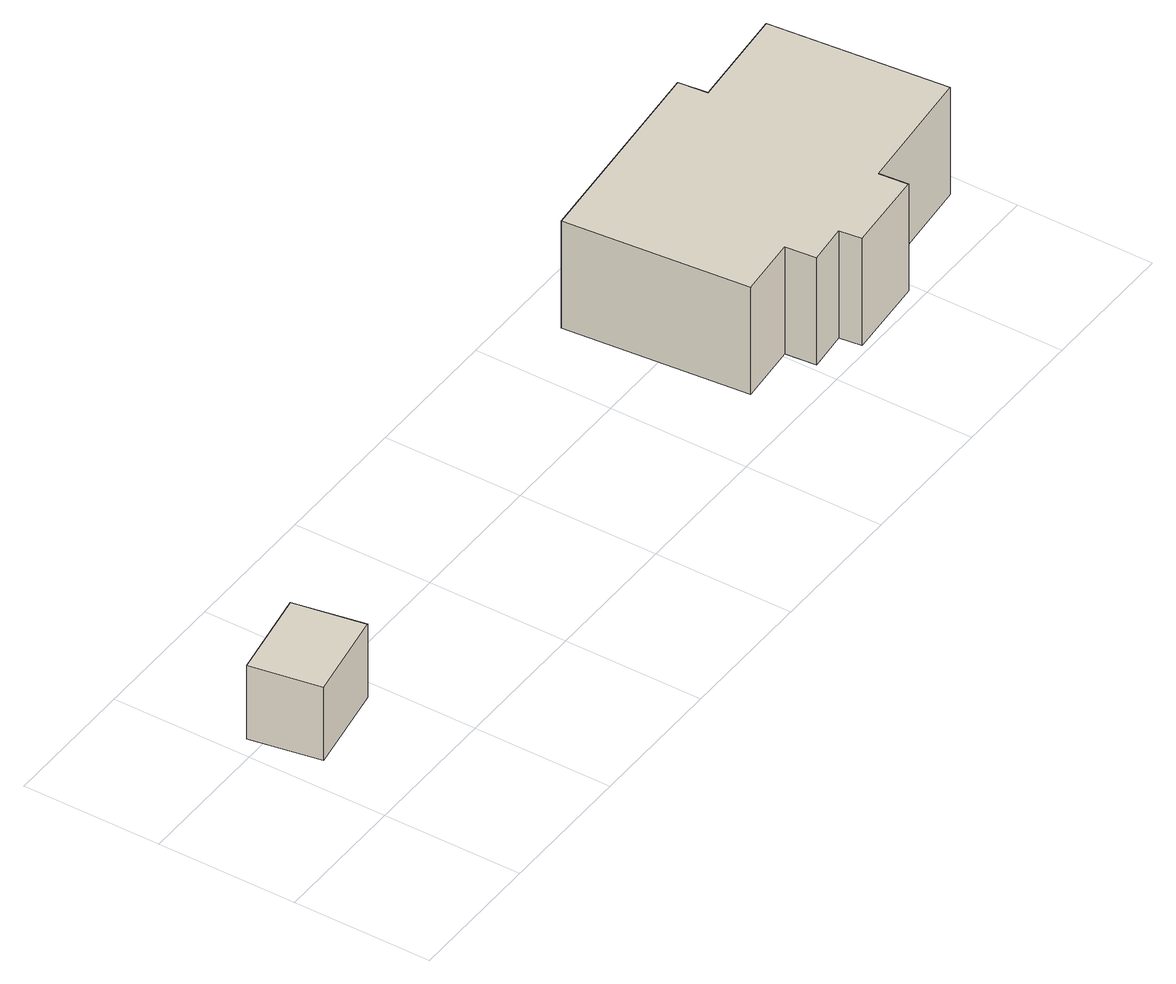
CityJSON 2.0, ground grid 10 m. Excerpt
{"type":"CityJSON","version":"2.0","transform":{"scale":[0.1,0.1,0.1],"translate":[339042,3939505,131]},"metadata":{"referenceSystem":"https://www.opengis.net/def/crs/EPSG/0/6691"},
"CityObjects":{
"building1":{"type":"Building","attributes":{"measuredHeight":6.7,"BuildingIDAttribute.prefecture":"14","BuildingIDAttribute.city":"14151","BuildingDetailAttribute.surveyYear":2015,"BuildingLandSlideRiskAttribute.description":"1","BuildingLandSlideRiskAttribute.areaType":"1"},"geometry":[{"type":"Solid","lod":"1","boundaries":[[[[0,1,2,3]],[[2,4,5,3]],[[1,6,4,2]],[[0,7,6,1]],[[3,5,7,0]],[[4,6,7,5]]]]}]},
"building2":{"type":"Building","attributes":{"usage":"422","measuredHeight":11.9,"storeysAboveGround":2,"BuildingIDAttribute.prefecture":"14","BuildingIDAttribute.city":"14151","BuildingDetailAttribute.totalFloorArea":554.3,"BuildingDetailAttribute.buildingFootprintArea":277.15,"BuildingDetailAttribute.buildingStructureType":"601","BuildingDetailAttribute.buildingStructureOrgType":"1","BuildingDetailAttribute.orgUsage":"137","BuildingDetailAttribute.surveyYear":2015},"geometry":[{"type":"Solid","lod":"1","boundaries":[[[[8,9,10,11,12,13,14,15,16,17,18,19]],[[18,20,21,19]],[[17,22,20,18]],[[16,23,22,17]],[[15,24,23,16]],[[14,25,24,15]],[[13,26,25,14]],[[12,27,26,13]],[[11,28,27,12]],[[10,29,28,11]],[[9,30,29,10]],[[8,31,30,9]],[[19,21,31,8]],[[20,22,23,24,25,26,27,28,29,30,31,21]]]]}]}
},
"vertices":[
[74,119,14],[83,68,14],[18,57,14],[9,108,14],[18,57,73],[9,108,73],[83,68,73],[74,119,73],
[593,31,9],[595,10,9],[536,5,9],[534,21,9],[505,18,9],[503,40,9],[459,36,9],[447,168,9],[597,182,9],[599,161,9],[674,168,9],[686,40,9],[674,168,95],[686,40,95],[599,161,95],[597,182,95],[447,168,95],[459,36,95],[503,40,95],[505,18,95],[534,21,95],[536,5,95],[595,10,95],[593,31,95]
]}
